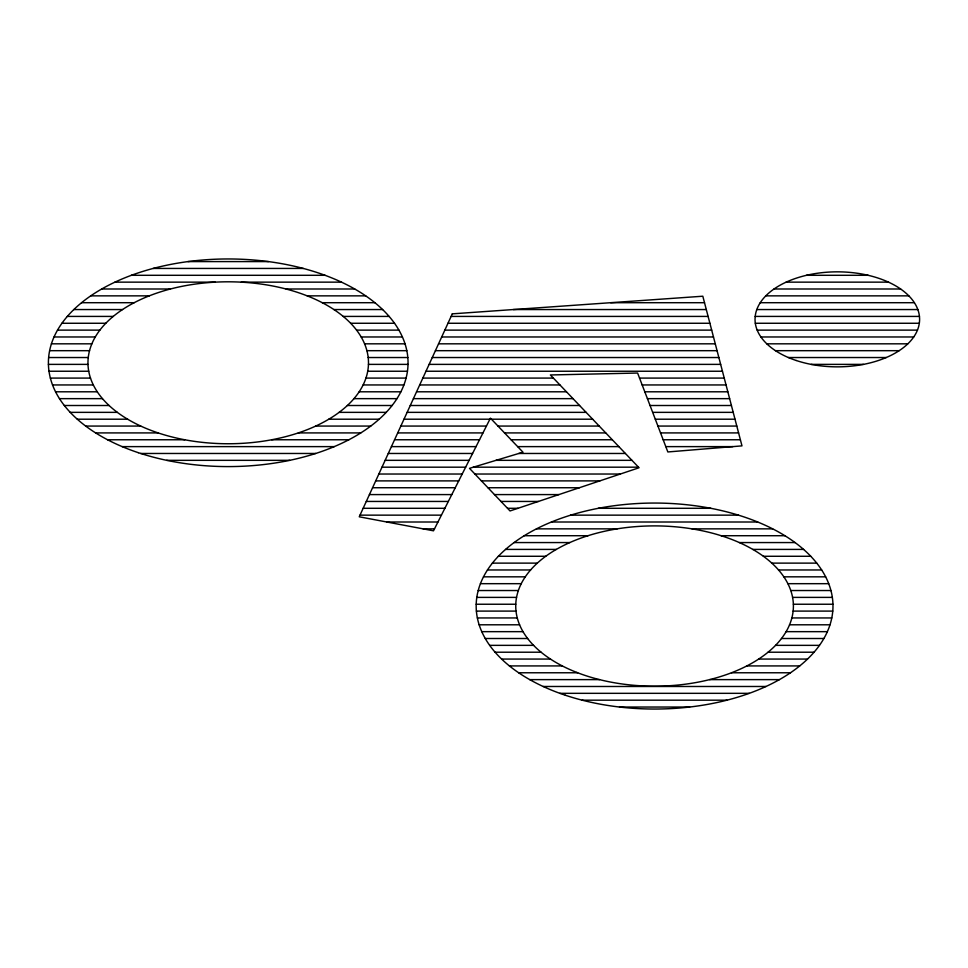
<?xml version="1.0" encoding="UTF-8"?>
<svg xmlns="http://www.w3.org/2000/svg" width="968" height="968" viewBox="0 0 968 968"><rect width="100%" height="100%" fill="white"/><g stroke="black" fill="none" stroke-linecap="round" stroke-linejoin="round"><path stroke-width="1.45" d="M187.986 261.59L268.475 261.59M153.125 268.438L303.323 268.438M131.394 275.299L325.066 275.299M806.489 275.299L868.151 275.299M114.938 282.148L215.211 282.148M241.238 282.148L341.51 282.148M786.125 282.148L888.515 282.148M101.7 288.996L170.404 288.996M286.056 288.996L354.748 288.996M774.001 288.996L900.639 288.996M90.75 295.857L149.254 295.857M307.195 295.857L365.71 295.857M765.797 295.857L908.843 295.857M81.554 302.706L134.165 302.706M322.284 302.706L374.894 302.706M610.687 302.706L704.51 302.706M760.243 302.706L914.397 302.706M73.822 309.554L122.513 309.554M333.948 309.554L382.626 309.554M513.33 309.554L706.301 309.554M756.795 309.554L917.833 309.554M67.324 316.415L113.232 316.415M343.216 316.415L389.124 316.415M451.124 316.415L708.104 316.415M755.197 316.415L919.443 316.415M61.928 323.264L105.79 323.264M350.658 323.264L394.521 323.264M447.99 323.264L709.895 323.264M755.318 323.264L919.322 323.264M57.523 330.124L99.873 330.124M356.575 330.124L398.925 330.124M444.844 330.124L711.686 330.124M757.182 330.124L917.458 330.124M54.039 336.973L95.275 336.973M361.173 336.973L402.41 336.973M441.698 336.973L713.476 336.973M760.921 336.973L913.719 336.973M51.425 343.821L91.863 343.821M364.585 343.821L405.035 343.821M438.564 343.821L715.279 343.821M766.813 343.821L907.827 343.821M49.622 350.682L89.54 350.682M366.908 350.682L406.826 350.682M435.418 350.682L717.07 350.682M775.477 350.682L899.151 350.682M48.63 357.531L88.257 357.531M368.191 357.531L407.818 357.531M432.272 357.531L718.861 357.531M788.388 357.531L886.252 357.531M48.424 364.379L87.991 364.379M368.457 364.379L408.036 364.379M429.126 364.379L720.652 364.379M811.184 364.379L863.444 364.379M48.993 371.24L88.729 371.24M367.719 371.24L407.455 371.24M425.993 371.24L722.455 371.24M50.372 378.089L90.496 378.089M365.952 378.089L406.088 378.089M422.847 378.089L553.381 378.089M639.545 378.089L724.245 378.089M52.55 384.949L93.327 384.949M363.133 384.949L403.91 384.949M419.701 384.949L559.928 384.949M642.171 384.949L726.036 384.949M55.563 391.798L97.284 391.798M359.176 391.798L400.885 391.798M416.567 391.798L566.474 391.798M644.797 391.798L727.827 391.798M59.471 398.647L102.475 398.647M353.973 398.647L396.977 398.647M413.421 398.647L573.02 398.647M647.423 398.647L729.63 398.647M64.336 405.507L109.082 405.507M347.379 405.507L392.125 405.507M410.275 405.507L579.566 405.507M650.048 405.507L731.421 405.507M70.228 412.356L117.322 412.356M339.127 412.356L386.22 412.356M407.141 412.356L586.112 412.356M652.674 412.356L733.212 412.356M77.283 419.204L127.631 419.204M328.817 419.204L379.166 419.204M403.995 419.204L489.893 419.204M491.441 419.204L592.658 419.204M655.3 419.204L735.014 419.204M85.668 426.065L140.711 426.065M315.737 426.065L370.78 426.065M400.849 426.065L486.432 426.065M497.988 426.065L599.204 426.065M657.925 426.065L736.805 426.065M95.638 432.914L158.123 432.914A140.263 80.973 0 0 0 368.481 362.782A140.263 80.973 0 0 0 158.099 292.651A140.263 80.973 0 0 0 158.099 432.902M298.338 432.914L360.81 432.914M397.703 432.914L482.971 432.914M504.546 432.914L605.75 432.914M660.551 432.914L738.596 432.914M107.581 439.762L184.755 439.762M271.706 439.762L348.867 439.762M394.569 439.762L479.511 439.762M511.092 439.762L612.308 439.762M663.177 439.762L740.387 439.762M122.174 446.623L334.287 446.623M391.423 446.623L476.05 446.623M517.65 446.623L618.854 446.623M665.803 446.623L732.824 446.623M140.711 453.472L315.749 453.472M388.277 453.472L472.578 453.472M518.812 453.472L625.401 453.472M166.665 460.332L289.783 460.332M385.143 460.332L469.117 460.332M496.076 460.332L631.947 460.332M381.997 467.181L465.656 467.181M473.34 467.181L638.493 467.181M378.851 474.03L462.196 474.03M474.913 474.03L620.319 474.03M375.717 480.89L458.735 480.89M481.423 480.89L599.857 480.89M372.571 487.739L455.262 487.739M487.945 487.739L579.384 487.739M369.425 494.587L451.802 494.587M494.466 494.587L558.911 494.587M366.291 501.448L448.341 501.448M500.988 501.448L538.438 501.448M363.145 508.297L444.881 508.297M507.51 508.297L517.965 508.297M598.345 508.297L710.802 508.297M359.999 515.145L441.42 515.145M570.66 515.145L738.475 515.145M386.801 522.006L437.959 522.006M551.433 522.006L757.702 522.006M423.101 528.855L434.487 528.855M536.453 528.855L617.16 528.855M691.987 528.855L772.682 528.855M524.245 535.715L587.987 535.715M721.148 535.715L784.891 535.715M514.081 542.564L569.813 542.564M739.334 542.564L795.055 542.564M505.55 549.413L556.322 549.413M752.826 549.413L803.585 549.413M498.387 556.273L545.758 556.273M763.389 556.273L810.748 556.273M492.397 563.122L537.325 563.122M771.823 563.122L816.738 563.122M487.473 569.971L530.585 569.971M778.55 569.971L821.675 569.971M483.504 576.831L525.285 576.831M783.85 576.831L825.644 576.831M480.43 583.68L521.256 583.68M787.891 583.68L828.717 583.68M478.204 590.528L518.364 590.528M790.783 590.528L830.931 590.528M476.8 597.389L516.549 597.389M792.586 597.389L832.335 597.389M476.195 604.238L515.775 604.238M793.373 604.238L832.94 604.238M476.389 611.098L516.017 611.098M793.131 611.098L832.758 611.098M477.369 617.947L517.275 617.947M791.86 617.947L831.778 617.947M479.148 624.796L519.586 624.796M789.549 624.796L829.987 624.796M481.774 631.656L523.01 631.656M786.125 631.656L827.374 631.656M485.258 638.505L527.633 638.505M781.515 638.505L823.877 638.505M489.675 645.354L533.586 645.354M775.562 645.354L819.46 645.354M495.096 652.214L541.076 652.214M768.06 652.214L814.052 652.214M501.618 659.063L550.441 659.063M758.694 659.063L807.518 659.063M509.41 665.923L562.263 665.923M746.885 665.923L799.737 665.923M518.666 672.772L577.642 672.772M731.505 672.772L790.469 672.772M529.726 679.621L599.495 679.621M709.653 679.621L779.409 679.621M543.133 686.481L766.015 686.481M559.855 693.33L749.28 693.33M582.179 700.179L726.968 700.179M619.508 707.039L689.627 707.039M452.298 313.85L359.249 516.803L433.495 530.815L490.425 418.152L522.986 452.213L469.492 468.343L510.039 510.947L639.049 467.762L550.393 374.967L637.61 373.043L667.847 451.959L741.984 445.873L702.816 296.22L452.298 313.85M576.759 672.421A138.835 80.15 0 0 0 793.046 611.764A138.835 80.15 0 0 0 593.904 533.949A138.835 80.15 0 0 0 576.759 672.421M565.372 695.242A178.402 102.995 0 0 0 832.976 606.041A178.402 102.995 0 0 0 565.372 516.851A178.402 102.995 0 0 0 565.372 695.242M138.315 452.685A179.83 103.818 0 0 0 408.048 362.782A179.83 103.818 0 0 0 138.315 272.867A179.83 103.818 0 0 0 138.315 452.685M796.18 360.483A82.28 47.505 0 0 0 919.6 319.343A82.28 47.505 0 0 0 796.18 278.203A82.28 47.505 0 0 0 796.18 360.483"/></g></svg>
